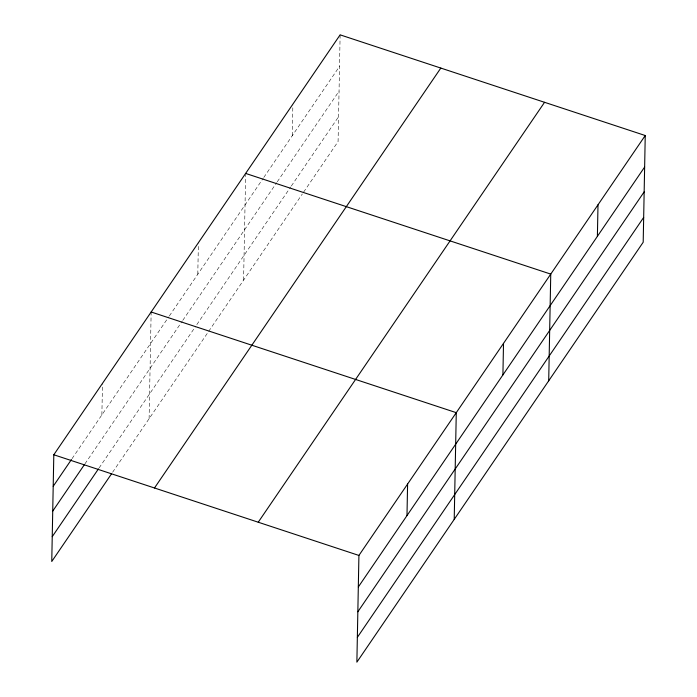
<?xml version="1.0" encoding="UTF-8"?>
<svg xmlns="http://www.w3.org/2000/svg" width="697" height="697" viewBox="0 0 697 697"><rect width="100%" height="100%" fill="white"/><g stroke="black" fill="none" stroke-linecap="round" stroke-linejoin="round"><path stroke-width="0.52" stroke-dasharray="3.48 2.61" d="M101.875 414.915L102.485 383.376M149.106 418.705L151.153 311.995M197.791 274.243L198.375 243.793M243.593 280.133L245.623 174.511M292.278 135.671L292.862 105.221M340.127 34.85L338.08 141.561L302.951 193.086M72.061 458.643L168.718 316.882M169.327 315.994L263.205 178.31M263.815 177.421L339.526 66.389M84.973 463.819L182.178 321.256M182.78 320.367L276.665 182.684M277.267 181.795L339.047 91.194M99.087 467.966L195.613 326.388M196.824 324.61L290.71 186.927M291.311 186.038L338.559 116.756M112.6 472.244L302.341 193.975"/><path stroke-width="1.05" d="M645.239 135.523L358.92 555.439L356.873 662.15L643.192 242.234L645.239 135.523L340.127 34.85L53.808 454.766L51.761 561.477L111.381 474.03M406.987 515.588L407.597 484.049M454.217 519.378L456.274 412.668L151.153 311.995M502.912 374.916L503.513 343.377M548.705 380.806L550.752 274.095L245.64 173.422M597.39 236.344L598 204.805M53.199 486.306L71.451 459.532M52.728 511.11L84.363 464.707M52.231 536.673L98.477 468.854M154.49 487.987L440.818 68.071M258.23 522.219L544.557 102.302M358.319 586.97L644.638 167.053M357.84 611.783L644.159 191.867M357.352 637.346L643.671 217.429M53.808 454.766L358.92 555.439"/></g></svg>
